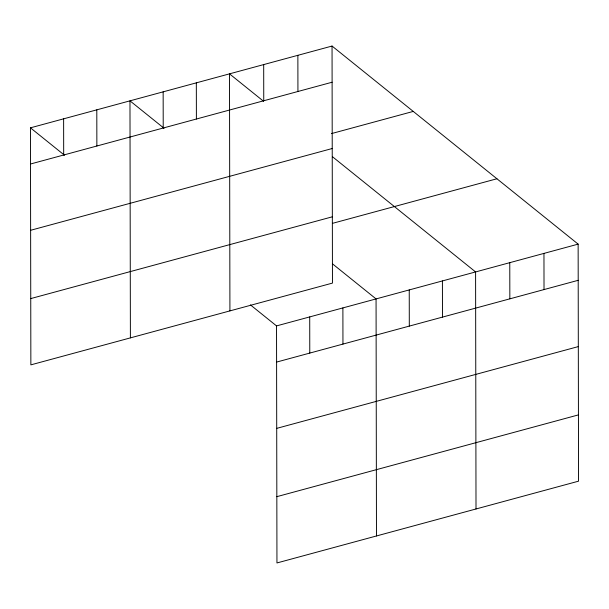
<?xml version="1.0" encoding="UTF-8"?>
<svg xmlns="http://www.w3.org/2000/svg" width="609" height="609" viewBox="0 0 609 609"><rect width="100%" height="100%" fill="white"/><g stroke="black" fill="none" stroke-linecap="round" stroke-linejoin="round"><path stroke-width="0.91" d="M332.05 46.048L332.461 283.094L30.861 364.867L30.45 127.829L332.05 46.048L578.139 244.133L578.55 481.171L276.95 562.952L276.539 325.906L250.436 304.896M30.511 164.004L332.111 82.223M331.403 133.615L413.26 111.417M30.625 230.286L332.225 148.512M30.747 298.585L332.347 216.804M332.514 223.343L496.929 178.764M276.539 325.906L578.139 244.133M276.6 362.081L578.2 280.307M276.714 428.371L578.314 346.597M276.836 496.662L578.436 414.889M263.583 101.284L229.502 73.856L229.92 310.894M332.544 156.787L475.591 271.934L476.01 508.979M164.057 128.271L129.976 100.843L130.395 337.881M332.56 263.903L376.065 298.92L376.476 535.966M30.45 127.829L64.531 155.257M543.959 253.397L544.02 289.579M509.771 262.669L509.84 298.844M442.416 280.932L442.477 317.106M409.24 289.93L409.301 326.104M342.89 307.918L342.951 344.093M309.715 316.916L309.775 353.091M297.87 55.32L297.93 91.495M263.689 64.584L263.75 100.759M196.326 82.847L196.395 119.029M163.151 91.845L163.22 128.019M96.801 109.833L96.861 146.008M63.625 118.831L63.686 155.006"/></g></svg>
